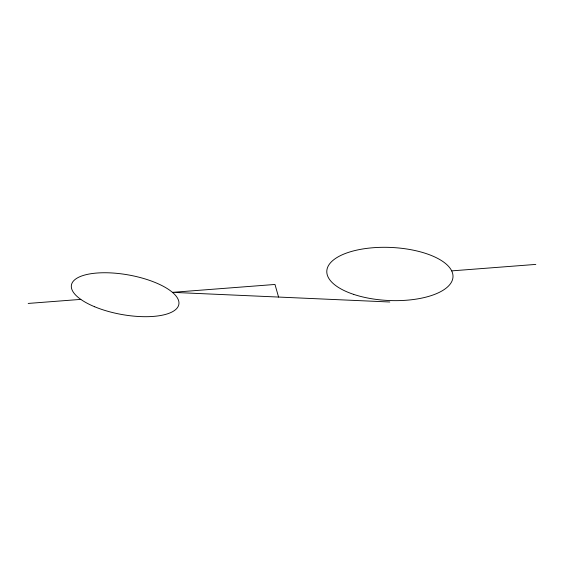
<?xml version="1.0" encoding="UTF-8"?>
<svg xmlns="http://www.w3.org/2000/svg" width="564" height="564" viewBox="0 0 564 564"><rect width="100%" height="100%" fill="white"/><g stroke="black" fill="none" stroke-linecap="round" stroke-linejoin="round"><path stroke-width="0.85" d="M28.2 303.432L80.807 299.385M451.715 270.875L535.8 264.41M389.794 301.994L172.408 292.349L274.992 284.46L278.56 297.059M94.674 306.767A54.574 20.057 10.2 0 0 178.795 304.638A54.574 20.057 10.2 0 0 101.922 272.779A54.574 20.057 10.2 0 0 94.674 306.767M353.67 294.38A63.154 26.55 2.6 0 0 452.765 278.609A63.154 26.55 2.6 0 0 363.294 248.886A63.154 26.55 2.6 0 0 353.67 294.38"/></g></svg>
